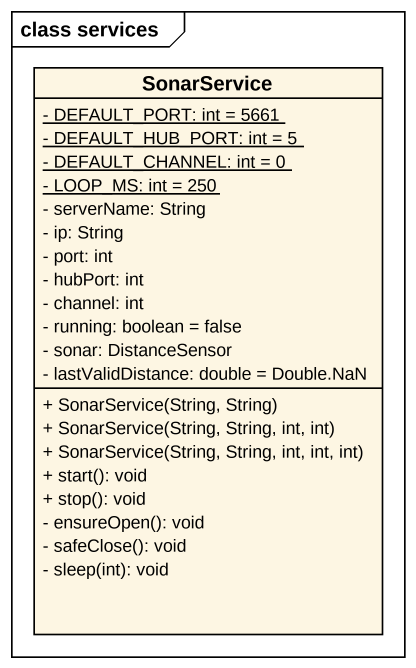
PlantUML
@startuml
mainframe class services
hide circle
hide empty members
skinparam classAttributeIconSize 0
class SonarService {
  {static} - DEFAULT_PORT: int = 5661
  {static} - DEFAULT_HUB_PORT: int = 5
  {static} - DEFAULT_CHANNEL: int = 0
  {static} - LOOP_MS: int = 250
  - serverName: String
  - ip: String
  - port: int
  - hubPort: int
  - channel: int
  - running: boolean = false
  - sonar: DistanceSensor
  - lastValidDistance: double = Double.NaN
  + SonarService(String, String)
  + SonarService(String, String, int, int)
  + SonarService(String, String, int, int, int)
  + start(): void
  + stop(): void
  - ensureOpen(): void
  - safeClose(): void
  - sleep(int): void
}
@enduml
